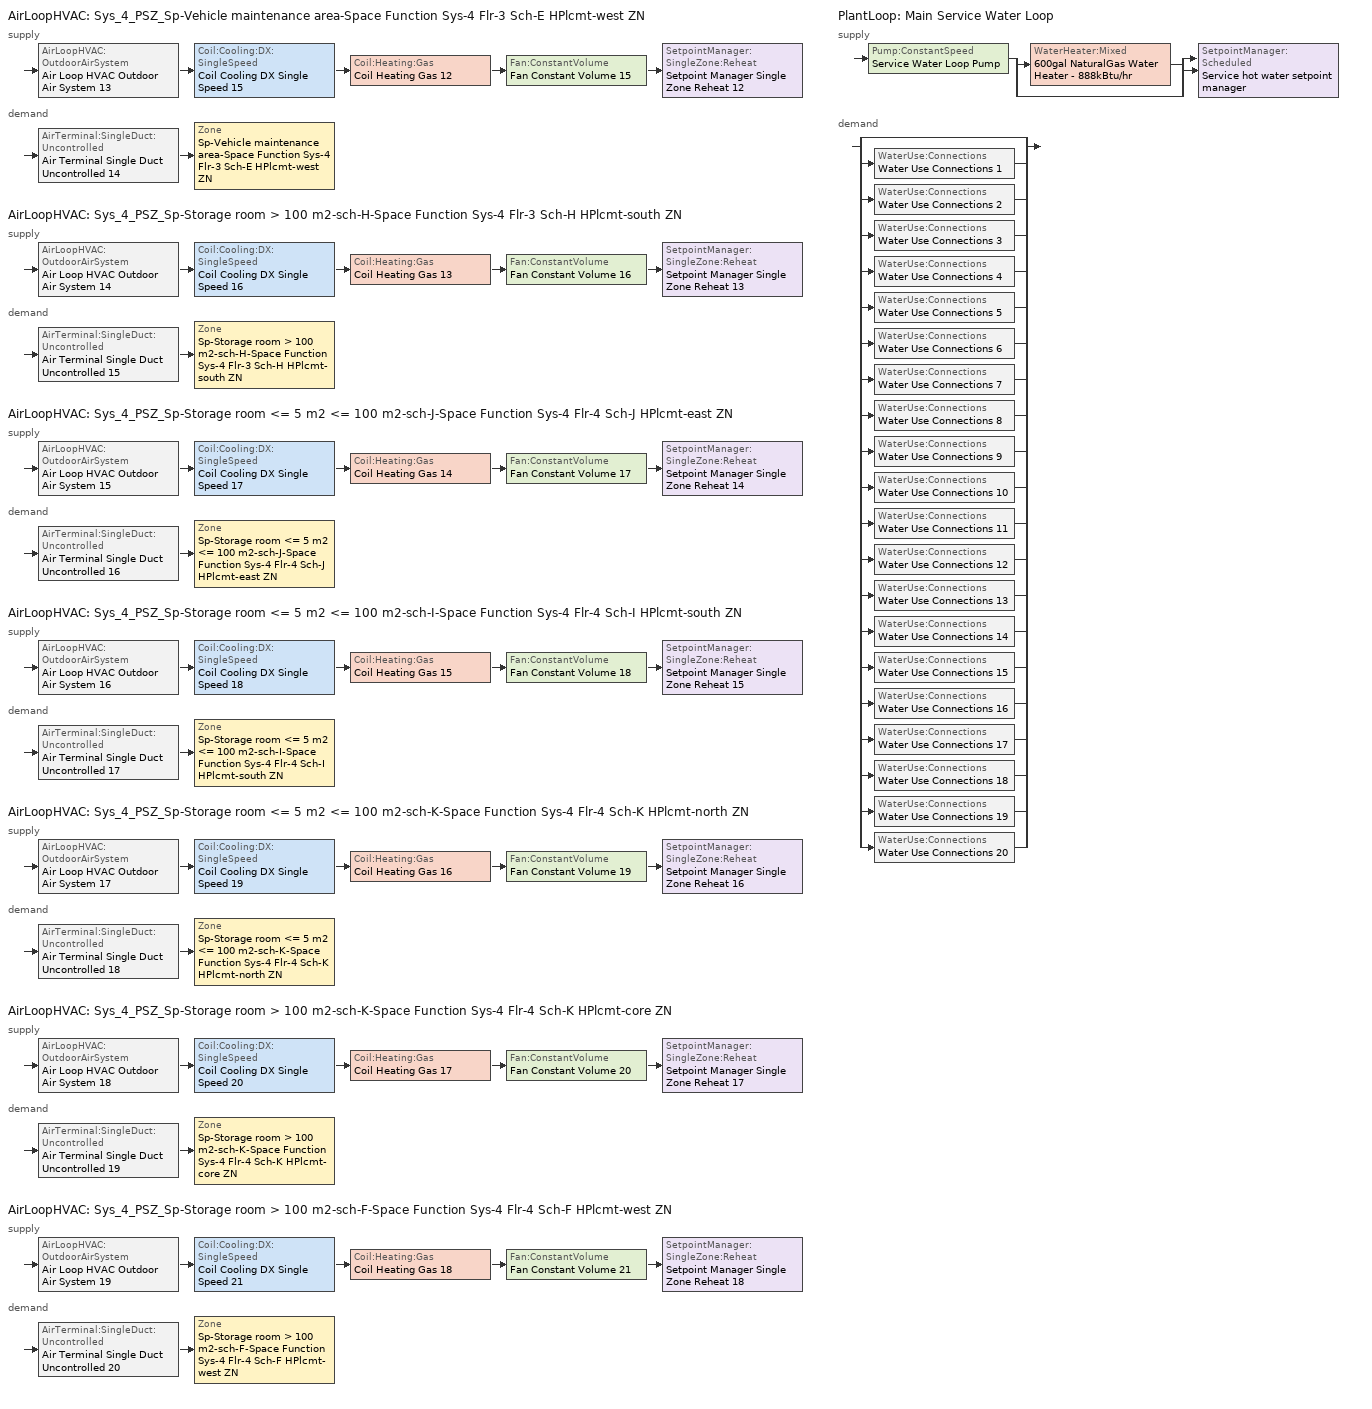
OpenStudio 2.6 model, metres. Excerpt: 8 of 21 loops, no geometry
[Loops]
AirLoopHVAC 'Sys_4_PSZ_Sp-Vehicle maintenance area-Space Function Sys-4 Flr-3 Sch-E HPlcmt-west ZN'
 supply: AirLoopHVAC:OutdoorAirSystem 'Air Loop HVAC Outdoor Air System 13' > Coil:Cooling:DX:SingleSpeed 'Coil Cooling DX Single Speed 15' > Coil:Heating:Gas 'Coil Heating Gas 12' > Fan:ConstantVolume 'Fan Constant Volume 15' > SetpointManager:SingleZone:Reheat 'Setpoint Manager Single Zone Reheat 12'
 demand: AirTerminal:SingleDuct:Uncontrolled 'Air Terminal Single Duct Uncontrolled 14' > Zone 'Sp-Vehicle maintenance area-Space Function Sys-4 Flr-3 Sch-E HPlcmt-west ZN'
AirLoopHVAC 'Sys_4_PSZ_Sp-Storage room > 100 m2-sch-H-Space Function Sys-4 Flr-3 Sch-H HPlcmt-south ZN'
 supply: AirLoopHVAC:OutdoorAirSystem 'Air Loop HVAC Outdoor Air System 14' > Coil:Cooling:DX:SingleSpeed 'Coil Cooling DX Single Speed 16' > Coil:Heating:Gas 'Coil Heating Gas 13' > Fan:ConstantVolume 'Fan Constant Volume 16' > SetpointManager:SingleZone:Reheat 'Setpoint Manager Single Zone Reheat 13'
 demand: AirTerminal:SingleDuct:Uncontrolled 'Air Terminal Single Duct Uncontrolled 15' > Zone 'Sp-Storage room > 100 m2-sch-H-Space Function Sys-4 Flr-3 Sch-H HPlcmt-south ZN'
AirLoopHVAC 'Sys_4_PSZ_Sp-Storage room <= 5 m2 <= 100 m2-sch-J-Space Function Sys-4 Flr-4 Sch-J HPlcmt-east ZN'
 supply: AirLoopHVAC:OutdoorAirSystem 'Air Loop HVAC Outdoor Air System 15' > Coil:Cooling:DX:SingleSpeed 'Coil Cooling DX Single Speed 17' > Coil:Heating:Gas 'Coil Heating Gas 14' > Fan:ConstantVolume 'Fan Constant Volume 17' > SetpointManager:SingleZone:Reheat 'Setpoint Manager Single Zone Reheat 14'
 demand: AirTerminal:SingleDuct:Uncontrolled 'Air Terminal Single Duct Uncontrolled 16' > Zone 'Sp-Storage room <= 5 m2 <= 100 m2-sch-J-Space Function Sys-4 Flr-4 Sch-J HPlcmt-east ZN'
AirLoopHVAC 'Sys_4_PSZ_Sp-Storage room <= 5 m2 <= 100 m2-sch-I-Space Function Sys-4 Flr-4 Sch-I HPlcmt-south ZN'
 supply: AirLoopHVAC:OutdoorAirSystem 'Air Loop HVAC Outdoor Air System 16' > Coil:Cooling:DX:SingleSpeed 'Coil Cooling DX Single Speed 18' > Coil:Heating:Gas 'Coil Heating Gas 15' > Fan:ConstantVolume 'Fan Constant Volume 18' > SetpointManager:SingleZone:Reheat 'Setpoint Manager Single Zone Reheat 15'
 demand: AirTerminal:SingleDuct:Uncontrolled 'Air Terminal Single Duct Uncontrolled 17' > Zone 'Sp-Storage room <= 5 m2 <= 100 m2-sch-I-Space Function Sys-4 Flr-4 Sch-I HPlcmt-south ZN'
AirLoopHVAC 'Sys_4_PSZ_Sp-Storage room <= 5 m2 <= 100 m2-sch-K-Space Function Sys-4 Flr-4 Sch-K HPlcmt-north ZN'
 supply: AirLoopHVAC:OutdoorAirSystem 'Air Loop HVAC Outdoor Air System 17' > Coil:Cooling:DX:SingleSpeed 'Coil Cooling DX Single Speed 19' > Coil:Heating:Gas 'Coil Heating Gas 16' > Fan:ConstantVolume 'Fan Constant Volume 19' > SetpointManager:SingleZone:Reheat 'Setpoint Manager Single Zone Reheat 16'
 demand: AirTerminal:SingleDuct:Uncontrolled 'Air Terminal Single Duct Uncontrolled 18' > Zone 'Sp-Storage room <= 5 m2 <= 100 m2-sch-K-Space Function Sys-4 Flr-4 Sch-K HPlcmt-north ZN'
AirLoopHVAC 'Sys_4_PSZ_Sp-Storage room > 100 m2-sch-K-Space Function Sys-4 Flr-4 Sch-K HPlcmt-core ZN'
 supply: AirLoopHVAC:OutdoorAirSystem 'Air Loop HVAC Outdoor Air System 18' > Coil:Cooling:DX:SingleSpeed 'Coil Cooling DX Single Speed 20' > Coil:Heating:Gas 'Coil Heating Gas 17' > Fan:ConstantVolume 'Fan Constant Volume 20' > SetpointManager:SingleZone:Reheat 'Setpoint Manager Single Zone Reheat 17'
 demand: AirTerminal:SingleDuct:Uncontrolled 'Air Terminal Single Duct Uncontrolled 19' > Zone 'Sp-Storage room > 100 m2-sch-K-Space Function Sys-4 Flr-4 Sch-K HPlcmt-core ZN'
AirLoopHVAC 'Sys_4_PSZ_Sp-Storage room > 100 m2-sch-F-Space Function Sys-4 Flr-4 Sch-F HPlcmt-west ZN'
 supply: AirLoopHVAC:OutdoorAirSystem 'Air Loop HVAC Outdoor Air System 19' > Coil:Cooling:DX:SingleSpeed 'Coil Cooling DX Single Speed 21' > Coil:Heating:Gas 'Coil Heating Gas 18' > Fan:ConstantVolume 'Fan Constant Volume 21' > SetpointManager:SingleZone:Reheat 'Setpoint Manager Single Zone Reheat 18'
 demand: AirTerminal:SingleDuct:Uncontrolled 'Air Terminal Single Duct Uncontrolled 20' > Zone 'Sp-Storage room > 100 m2-sch-F-Space Function Sys-4 Flr-4 Sch-F HPlcmt-west ZN'
PlantLoop 'Main Service Water Loop'
 supply: Pump:ConstantSpeed 'Service Water Loop Pump' > split
  | WaterHeater:Mixed '600gal NaturalGas Water Heater - 888kBtu/hr'
  | bypass
  join > SetpointManager:Scheduled 'Service hot water setpoint manager'
 demand: split
  | bypass
  | WaterUse:Connections 'Water Use Connections 1'
  | WaterUse:Connections 'Water Use Connections 2'
  | WaterUse:Connections 'Water Use Connections 3'
  | WaterUse:Connections 'Water Use Connections 4'
  | WaterUse:Connections 'Water Use Connections 5'
  | WaterUse:Connections 'Water Use Connections 6'
  | WaterUse:Connections 'Water Use Connections 7'
  | WaterUse:Connections 'Water Use Connections 8'
  | WaterUse:Connections 'Water Use Connections 9'
  | WaterUse:Connections 'Water Use Connections 10'
  | WaterUse:Connections 'Water Use Connections 11'
  | WaterUse:Connections 'Water Use Connections 12'
  | WaterUse:Connections 'Water Use Connections 13'
  | WaterUse:Connections 'Water Use Connections 14'
  | WaterUse:Connections 'Water Use Connections 15'
  | WaterUse:Connections 'Water Use Connections 16'
  | WaterUse:Connections 'Water Use Connections 17'
  | WaterUse:Connections 'Water Use Connections 18'
  | WaterUse:Connections 'Water Use Connections 19'
  | WaterUse:Connections 'Water Use Connections 20'
[Sizing:Zone] Zone Cooling Design Supply Air Temperature Input Method=SupplyAirTemperature; Zone Cooling Design Supply Air Temperature {C}=13; Zone Cooling Design Supply Air Temperature Difference {deltaC}=11.11; Zone Heating Design Supply Air Temperature Input Method=SupplyAirTemperature; Zone Heating Design Supply Air Temperature {C}=43; Zone Heating Design Supply Air Temperature Difference {deltaC}=11.11; Zone Cooling Design Supply Air Humidity Ratio {kg-H2O/kg-air}=0.0085; Zone Heating Design Supply Air Humidity Ratio {kg-H2O/kg-air}=0.008; Zone Heating Sizing Factor=1.3; Zone Cooling Sizing Factor=1.1; Cooling Design Air Flow Method=DesignDay; Heating Design Air Flow Method=DesignDay; Account for Dedicated Outdoor Air System=No; Dedicated Outdoor Air System Control Strategy=NeutralSupplyAir; Dedicated Outdoor Air Low Setpoint Temperature for Design {C}=autosize; Dedicated Outdoor Air High Setpoint Temperature for Design {C}=autosize
Sp-Vehicle maintenance area-Space Function Sys-4 Flr-3 Sch-E HPlcmt-west ZN; Sp-Storage room > 100 m2-sch-H-Space Function Sys-4 Flr-3 Sch-H HPlcmt-south ZN; Sp-Storage room <= 5 m2 <= 100 m2-sch-J-Space Function Sys-4 Flr-4 Sch-J HPlcmt-east ZN; Sp-Storage room <= 5 m2 <= 100 m2-sch-I-Space Function Sys-4 Flr-4 Sch-I HPlcmt-south ZN; Sp-Storage room <= 5 m2 <= 100 m2-sch-K-Space Function Sys-4 Flr-4 Sch-K HPlcmt-north ZN; Sp-Storage room > 100 m2-sch-K-Space Function Sys-4 Flr-4 Sch-K HPlcmt-core ZN; Sp-Storage room > 100 m2-sch-F-Space Function Sys-4 Flr-4 Sch-F HPlcmt-west ZN
[Zone equipment]
Sp-Vehicle maintenance area-Space Function Sys-4 Flr-3 Sch-E HPlcmt-west ZN: Air Terminal Single Duct Uncontrolled 14, Zone HVAC Baseboard Convective Water 14
Sp-Storage room > 100 m2-sch-H-Space Function Sys-4 Flr-3 Sch-H HPlcmt-south ZN: Air Terminal Single Duct Uncontrolled 15, Zone HVAC Baseboard Convective Water 15
Sp-Storage room <= 5 m2 <= 100 m2-sch-J-Space Function Sys-4 Flr-4 Sch-J HPlcmt-east ZN: Air Terminal Single Duct Uncontrolled 16, Zone HVAC Baseboard Convective Water 16
Sp-Storage room <= 5 m2 <= 100 m2-sch-I-Space Function Sys-4 Flr-4 Sch-I HPlcmt-south ZN: Air Terminal Single Duct Uncontrolled 17, Zone HVAC Baseboard Convective Water 17
Sp-Storage room <= 5 m2 <= 100 m2-sch-K-Space Function Sys-4 Flr-4 Sch-K HPlcmt-north ZN: Air Terminal Single Duct Uncontrolled 18, Zone HVAC Baseboard Convective Water 18
Sp-Storage room > 100 m2-sch-K-Space Function Sys-4 Flr-4 Sch-K HPlcmt-core ZN: Air Terminal Single Duct Uncontrolled 19, Zone HVAC Baseboard Convective Water 19
Sp-Storage room > 100 m2-sch-F-Space Function Sys-4 Flr-4 Sch-F HPlcmt-west ZN: Air Terminal Single Duct Uncontrolled 20, Zone HVAC Baseboard Convective Water 20
[PlantLoop]
Main Service Water Loop: Glycol Concentration=0; Maximum Loop Temperature {C}=60; Minimum Loop Temperature {C}=10; Plant Loop Volume {m3}=Autocalculate; Load Distribution Scheme=Optimal
[Sizing:Plant]
Main Service Water Loop: Loop Type=Heating; Design Loop Exit Temperature {C}=60; Loop Design Temperature Difference {deltaC}=5; Sizing Option=NonCoincident; Zone Timesteps in Averaging Window=1; Coincident Sizing Factor Mode=None
[AirLoopHVAC] Availability Schedule=Always On Discrete; Design Supply Air Flow Rate {m3/s}=AutoSize
Sys_4_PSZ_Sp-Vehicle maintenance area-Space Function Sys-4 Flr-3 Sch-E HPlcmt-west ZN; Sys_4_PSZ_Sp-Storage room > 100 m2-sch-H-Space Function Sys-4 Flr-3 Sch-H HPlcmt-south ZN; Sys_4_PSZ_Sp-Storage room <= 5 m2 <= 100 m2-sch-J-Space Function Sys-4 Flr-4 Sch-J HPlcmt-east ZN; Sys_4_PSZ_Sp-Storage room <= 5 m2 <= 100 m2-sch-I-Space Function Sys-4 Flr-4 Sch-I HPlcmt-south ZN; Sys_4_PSZ_Sp-Storage room <= 5 m2 <= 100 m2-sch-K-Space Function Sys-4 Flr-4 Sch-K HPlcmt-north ZN; Sys_4_PSZ_Sp-Storage room > 100 m2-sch-K-Space Function Sys-4 Flr-4 Sch-K HPlcmt-core ZN; Sys_4_PSZ_Sp-Storage room > 100 m2-sch-F-Space Function Sys-4 Flr-4 Sch-F HPlcmt-west ZN
[Sizing:System] Type of Load to Size On=Sensible; Design Outdoor Air Flow Rate {m3/s}=Autosize; Minimum System Air Flow Ratio=1; Preheat Design Temperature {C}=7; Preheat Design Humidity Ratio {kg-H2O/kg-Air}=0.008; Precool Design Temperature {C}=13; Precool Design Humidity Ratio {kg-H2O/kg-Air}=0.008; Central Cooling Design Supply Air Temperature {C}=13; Central Heating Design Supply Air Temperature {C}=43; Sizing Option=NonCoincident; 100% Outdoor Air in Cooling=No; 100% Outdoor Air in Heating=No; Central Cooling Design Supply Air Humidity Ratio {kg-H2O/kg-Air}=0.0085; Central Heating Design Supply Air Humidity Ratio {kg-H2O/kg-Air}=0.008; Cooling Design Air Flow Method=DesignDay; Cooling Design Air Flow Rate {m3/s}=0; Heating Design Air Flow Method=DesignDay; Heating Design Air Flow Rate {m3/s}=0; System Outdoor Air Method=ZoneSum; Zone Maximum Outdoor Air Fraction=1; Cooling Supply Air Flow Rate Per Floor Area {m3/s-m2}=0.00996765; Cooling Fraction of Autosized Cooling Supply Air Flow Rate=1; Cooling Supply Air Flow Rate Per Unit Cooling Capacity {m3/s-W}=3.94755e-05; Heating Supply Air Flow Rate Per Floor Area {m3/s-m2}=0.00996765; Heating Fraction of Autosized Heating Supply Air Flow Rate=1; Heating Fraction of Autosized Cooling Supply Air Flow Rate=1; Heating Supply Air Flow Rate Per Unit Heating Capacity {m3/s-W}=3.15882e-05; Cooling Design Capacity Method=CoolingDesignCapacity; Cooling Design Capacity {W}=autosize; Cooling Design Capacity Per Floor Area {W/m2}=234.7; Fraction of Autosized Cooling Design Capacity=1; Heating Design Capacity Method=HeatingDesignCapacity; Heating Design Capacity {W}=autosize; Heating Design Capacity Per Floor Area {W/m2}=157; Fraction of Autosized Heating Design Capacity=1; Central Cooling Capacity Control Method=OnOff
Sys_4_PSZ_Sp-Vehicle maintenance area-Space Function Sys-4 Flr-3 Sch-E HPlcmt-west ZN; Sys_4_PSZ_Sp-Storage room > 100 m2-sch-H-Space Function Sys-4 Flr-3 Sch-H HPlcmt-south ZN; Sys_4_PSZ_Sp-Storage room <= 5 m2 <= 100 m2-sch-J-Space Function Sys-4 Flr-4 Sch-J HPlcmt-east ZN; Sys_4_PSZ_Sp-Storage room <= 5 m2 <= 100 m2-sch-I-Space Function Sys-4 Flr-4 Sch-I HPlcmt-south ZN; Sys_4_PSZ_Sp-Storage room <= 5 m2 <= 100 m2-sch-K-Space Function Sys-4 Flr-4 Sch-K HPlcmt-north ZN; Sys_4_PSZ_Sp-Storage room > 100 m2-sch-K-Space Function Sys-4 Flr-4 Sch-K HPlcmt-core ZN; Sys_4_PSZ_Sp-Storage room > 100 m2-sch-F-Space Function Sys-4 Flr-4 Sch-F HPlcmt-west ZN
[Fan:ConstantVolume] Availability Schedule=Always On Discrete; Maximum Flow Rate {m3/s}=AutoSize
Fan Constant Volume 15; Fan Constant Volume 16; Fan Constant Volume 17; Fan Constant Volume 18; Fan Constant Volume 19; Fan Constant Volume 20; Fan Constant Volume 21
[Coil:Cooling:DX:SingleSpeed] Availability Schedule=Always On Discrete; Rated Total Cooling Capacity {W}=autosize; Rated Sensible Heat Ratio=autosize; Rated COP {W/W}=3; Rated Air Flow Rate {m3/s}=autosize; Rated Evaporator Fan Power Per Volume Flow Rate {W/(m3/s)}=773.3; Condenser Type=AirCooled; Evaporative Condenser Effectiveness=0; Evaporative Condenser Air Flow Rate {m3/s}=Autosize; Evaporative Condenser Pump Rated Power Consumption {W}=Autosize; Crankcase Heater Capacity {W}=0; Maximum Outdoor Dry-Bulb Temperature for Crankcase Heater Operation {C}=0; Basin Heater Capacity {W/K}=0; Basin Heater Setpoint Temperature {C}=10
Name | Total Cooling Capacity Function of Temperature Curve | Total Cooling Capacity Function of Flow Fraction Curve | Energy Input Ratio Function of Temperature Curve | Energy Input Ratio Function of Flow Fraction Curve | Part Load Fraction Correlation Curve
Coil Cooling DX Single Speed 15 | Curve Biquadratic 29 | Curve Quadratic 32 | Curve Biquadratic 30 | Curve Quadratic 33 | Curve Cubic 12
Coil Cooling DX Single Speed 16 | Curve Biquadratic 31 | Curve Quadratic 34 | Curve Biquadratic 32 | Curve Quadratic 35 | Curve Cubic 13
Coil Cooling DX Single Speed 17 | Curve Biquadratic 33 | Curve Quadratic 36 | Curve Biquadratic 34 | Curve Quadratic 37 | Curve Cubic 14
Coil Cooling DX Single Speed 18 | Curve Biquadratic 35 | Curve Quadratic 38 | Curve Biquadratic 36 | Curve Quadratic 39 | Curve Cubic 15
Coil Cooling DX Single Speed 19 | Curve Biquadratic 37 | Curve Quadratic 40 | Curve Biquadratic 38 | Curve Quadratic 41 | Curve Cubic 16
Coil Cooling DX Single Speed 20 | Curve Biquadratic 39 | Curve Quadratic 42 | Curve Biquadratic 40 | Curve Quadratic 43 | Curve Cubic 17
Coil Cooling DX Single Speed 21 | Curve Biquadratic 41 | Curve Quadratic 44 | Curve Biquadratic 42 | Curve Quadratic 45 | Curve Cubic 18
[Controller:OutdoorAir] Minimum Outdoor Air Flow Rate {m3/s}=autosize; Maximum Outdoor Air Flow Rate {m3/s}=Autosize; Economizer Control Type=NoEconomizer; Economizer Control Action Type=ModulateFlow; Economizer Maximum Limit Dry-Bulb Temperature {C}=28; Economizer Maximum Limit Enthalpy {J/kg}=64000; Economizer Minimum Limit Dry-Bulb Temperature {C}=-100; Lockout Type=NoLockout; Minimum Limit Type=FixedMinimum; High Humidity Control=No; Heat Recovery Bypass Control Type=BypassWhenWithinEconomizerLimits
Name | Controller Mechanical Ventilation
Controller Outdoor Air 13 | Controller Mechanical Ventilation 13
Controller Outdoor Air 14 | Controller Mechanical Ventilation 14
Controller Outdoor Air 15 | Controller Mechanical Ventilation 15
Controller Outdoor Air 16 | Controller Mechanical Ventilation 16
Controller Outdoor Air 17 | Controller Mechanical Ventilation 17
Controller Outdoor Air 18 | Controller Mechanical Ventilation 18
Controller Outdoor Air 19 | Controller Mechanical Ventilation 19
[Controller:MechanicalVentilation] Availability Schedule=Always On Discrete; System Outdoor Air Method=ZoneSum
Controller Mechanical Ventilation 13; Controller Mechanical Ventilation 14; Controller Mechanical Ventilation 15; Controller Mechanical Ventilation 16; Controller Mechanical Ventilation 17; Controller Mechanical Ventilation 18; Controller Mechanical Ventilation 19
[AirLoopHVAC:OutdoorAirSystem]
Name | Controller
Air Loop HVAC Outdoor Air System 13 | Controller Outdoor Air 13
Air Loop HVAC Outdoor Air System 14 | Controller Outdoor Air 14
Air Loop HVAC Outdoor Air System 15 | Controller Outdoor Air 15
Air Loop HVAC Outdoor Air System 16 | Controller Outdoor Air 16
Air Loop HVAC Outdoor Air System 17 | Controller Outdoor Air 17
Air Loop HVAC Outdoor Air System 18 | Controller Outdoor Air 18
Air Loop HVAC Outdoor Air System 19 | Controller Outdoor Air 19
[SetpointManager:Scheduled]
Service hot water setpoint manager: Control Variable=Temperature; Schedule=Service Water Loop Temp - 140F
[AirTerminal:SingleDuct:Uncontrolled] Availability Schedule=Always On Discrete; Maximum Air Flow Rate {m3/s}=AutoSize
Air Terminal Single Duct Uncontrolled 14; Air Terminal Single Duct Uncontrolled 15; Air Terminal Single Duct Uncontrolled 16; Air Terminal Single Duct Uncontrolled 17; Air Terminal Single Duct Uncontrolled 18; Air Terminal Single Duct Uncontrolled 19; Air Terminal Single Duct Uncontrolled 20
[Coil:Heating:Gas] Availability Schedule=Always On Discrete; Gas Burner Efficiency=0.8; Nominal Capacity {W}=AutoSize; Parasitic Electric Load {W}=0; Parasitic Gas Load {W}=0
Coil Heating Gas 12; Coil Heating Gas 13; Coil Heating Gas 14; Coil Heating Gas 15; Coil Heating Gas 16; Coil Heating Gas 17; Coil Heating Gas 18
[SetpointManager:SingleZone:Reheat] Minimum Supply Air Temperature {C}=13; Maximum Supply Air Temperature {C}=43
Name | Control Zone
Setpoint Manager Single Zone Reheat 12 | Sp-Vehicle maintenance area-Space Function Sys-4 Flr-3 Sch-E HPlcmt-west ZN
Setpoint Manager Single Zone Reheat 13 | Sp-Storage room > 100 m2-sch-H-Space Function Sys-4 Flr-3 Sch-H HPlcmt-south ZN
Setpoint Manager Single Zone Reheat 14 | Sp-Storage room <= 5 m2 <= 100 m2-sch-J-Space Function Sys-4 Flr-4 Sch-J HPlcmt-east ZN
Setpoint Manager Single Zone Reheat 15 | Sp-Storage room <= 5 m2 <= 100 m2-sch-I-Space Function Sys-4 Flr-4 Sch-I HPlcmt-south ZN
Setpoint Manager Single Zone Reheat 16 | Sp-Storage room <= 5 m2 <= 100 m2-sch-K-Space Function Sys-4 Flr-4 Sch-K HPlcmt-north ZN
Setpoint Manager Single Zone Reheat 17 | Sp-Storage room > 100 m2-sch-K-Space Function Sys-4 Flr-4 Sch-K HPlcmt-core ZN
Setpoint Manager Single Zone Reheat 18 | Sp-Storage room > 100 m2-sch-F-Space Function Sys-4 Flr-4 Sch-F HPlcmt-west ZN
[Pump:ConstantSpeed]
Service Water Loop Pump: Rated Flow Rate {m3/s}=autosize; Rated Pump Head {Pa}=833035; Rated Power Consumption {W}=autosize; Motor Efficiency=0.9; Fraction of Motor Inefficiencies to Fluid Stream=0; Pump Control Type=Intermittent; Design Power Sizing Method=PowerPerFlowPerPressure; Design Electric Power per Unit Flow Rate {W/(m3/s)}=348701.1; Design Shaft Power per Unit Flow Rate per Unit Head {W-s/m3-Pa}=1.28205
[WaterHeater:Mixed]
600gal NaturalGas Water Heater - 888kBtu/hr: Tank Volume {m3}=2.27223; Setpoint Temperature Schedule=Service Water Loop Temp - 140F; Deadband Temperature Difference {deltaC}=2; Maximum Temperature Limit {C}=82.2222; Heater Control Type=Cycle; Heater Maximum Capacity {W}=260379; Heater Fuel Type=NaturalGas; Heater Thermal Efficiency=0.8; Off Cycle Parasitic Fuel Consumption Rate {W}=20; Off Cycle Parasitic Fuel Type=NaturalGas; Off Cycle Parasitic Heat Fraction to Tank=0.8; On Cycle Parasitic Fuel Type=NaturalGas; Ambient Temperature Indicator=Schedule; Ambient Temperature Schedule=Water Heater Ambient Temp Schedule - 70F; Off Cycle Loss Coefficient to Ambient Temperature {W/K}=6; On Cycle Loss Coefficient to Ambient Temperature {W/K}=6; Use Side Effectiveness=1; Source Side Effectiveness=1; Use Side Design Flow Rate {m3/s}=autosize; Source Side Design Flow Rate {m3/s}=autosize; Indirect Water Heating Recovery Time {hr}=1.5; Source Side Flow Control Mode=IndirectHeatPrimarySetpoint
[WaterUse:Connections]
Name | Water Use Equipment Name 1
Water Use Connections 1 | Convention centre exhibit space-space function Service Water Use 0.47gal/min
Water Use Connections 2 | Dormitory living quarters-space function Service Water Use 3.16gal/min
Water Use Connections 3 | Dwelling units general-space function Service Water Use 3.16gal/min
Water Use Connections 4 | Dwelling units long-term-space function Service Water Use 3.16gal/min
Water Use Connections 5 | Storage room <= 5 m2 <= 100 m2-sch-i-space function Service Water Use 0.47gal/min
Water Use Connections 6 | Storage room <= 5 m2 <= 100 m2-sch-j-space function Service Water Use 0.47gal/min
Water Use Connections 7 | Storage room <= 5 m2 <= 100 m2-sch-k-space function Service Water Use 0.47gal/min
Water Use Connections 8 | Storage room > 100 m2-sch-a-space function Service Water Use 0.63gal/min
Water Use Connections 9 | Storage room > 100 m2-sch-b-space function Service Water Use 0.47gal/min
Water Use Connections 10 | Storage room > 100 m2-sch-c-space function Service Water Use 0.47gal/min
Water Use Connections 11 | Storage room > 100 m2-sch-d-space function Service Water Use 0.47gal/min
Water Use Connections 12 | Storage room > 100 m2-sch-e-space function Service Water Use 0.47gal/min
Water Use Connections 13 | Storage room > 100 m2-sch-f-space function Service Water Use 0.47gal/min
Water Use Connections 14 | Storage room > 100 m2-sch-g-space function Service Water Use 0.47gal/min
Water Use Connections 15 | Storage room > 100 m2-sch-h-space function Service Water Use 0.47gal/min
Water Use Connections 16 | Storage room > 100 m2-sch-i-space function Service Water Use 0.47gal/min
Water Use Connections 17 | Storage room > 100 m2-sch-j-space function Service Water Use 0.63gal/min
Water Use Connections 18 | Storage room > 100 m2-sch-k-space function Service Water Use 0.63gal/min
Water Use Connections 19 | Vehicle maintenance area-space function Service Water Use 0.71gal/min
Water Use Connections 20 | Workshop-space function Service Water Use 0.63gal/min
[WaterUse:Equipment:Definition]
Name | Peak Flow Rate {m3/s} | Target Temperature Schedule | Sensible Fraction Schedule | Latent Fraction Schedule
Convention centre exhibit space-space function Service Water Use Def 0.47gal/min | 2.98757e-05 | Schedule Ruleset 5 | Schedule Ruleset 3 | Schedule Ruleset 4
Dormitory living quarters-space function Service Water Use Def 3.16gal/min | 0.000199171 | Schedule Ruleset 8 | Schedule Ruleset 6 | Schedule Ruleset 7
Dwelling units general-space function Service Water Use Def 3.16gal/min | 0.000199171 | Schedule Ruleset 11 | Schedule Ruleset 9 | Schedule Ruleset 10
Dwelling units long-term-space function Service Water Use Def 3.16gal/min | 0.000199171 | Schedule Ruleset 14 | Schedule Ruleset 12 | Schedule Ruleset 13
Storage room <= 5 m2 <= 100 m2-sch-i-space function Service Water Use Def 0.47gal/min | 2.98757e-05 | Schedule Ruleset 17 | Schedule Ruleset 15 | Schedule Ruleset 16
Storage room <= 5 m2 <= 100 m2-sch-j-space function Service Water Use Def 0.47gal/min | 2.98757e-05 | Schedule Ruleset 20 | Schedule Ruleset 18 | Schedule Ruleset 19
Storage room <= 5 m2 <= 100 m2-sch-k-space function Service Water Use Def 0.47gal/min | 2.98757e-05 | Schedule Ruleset 23 | Schedule Ruleset 21 | Schedule Ruleset 22
Storage room > 100 m2-sch-a-space function Service Water Use Def 0.63gal/min | 3.98343e-05 | Schedule Ruleset 26 | Schedule Ruleset 24 | Schedule Ruleset 25
Storage room > 100 m2-sch-b-space function Service Water Use Def 0.47gal/min | 2.98757e-05 | Schedule Ruleset 29 | Schedule Ruleset 27 | Schedule Ruleset 28
Storage room > 100 m2-sch-c-space function Service Water Use Def 0.47gal/min | 2.98757e-05 | Schedule Ruleset 32 | Schedule Ruleset 30 | Schedule Ruleset 31
Storage room > 100 m2-sch-d-space function Service Water Use Def 0.47gal/min | 2.98757e-05 | Schedule Ruleset 35 | Schedule Ruleset 33 | Schedule Ruleset 34
Storage room > 100 m2-sch-e-space function Service Water Use Def 0.47gal/min | 2.98757e-05 | Schedule Ruleset 38 | Schedule Ruleset 36 | Schedule Ruleset 37
Storage room > 100 m2-sch-f-space function Service Water Use Def 0.47gal/min | 2.98757e-05 | Schedule Ruleset 41 | Schedule Ruleset 39 | Schedule Ruleset 40
Storage room > 100 m2-sch-g-space function Service Water Use Def 0.47gal/min | 2.98757e-05 | Schedule Ruleset 44 | Schedule Ruleset 42 | Schedule Ruleset 43
Storage room > 100 m2-sch-h-space function Service Water Use Def 0.47gal/min | 2.98757e-05 | Schedule Ruleset 47 | Schedule Ruleset 45 | Schedule Ruleset 46
Storage room > 100 m2-sch-i-space function Service Water Use Def 0.47gal/min | 2.98757e-05 | Schedule Ruleset 50 | Schedule Ruleset 48 | Schedule Ruleset 49
Storage room > 100 m2-sch-j-space function Service Water Use Def 0.63gal/min | 3.98343e-05 | Schedule Ruleset 53 | Schedule Ruleset 51 | Schedule Ruleset 52
Storage room > 100 m2-sch-k-space function Service Water Use Def 0.63gal/min | 3.98343e-05 | Schedule Ruleset 56 | Schedule Ruleset 54 | Schedule Ruleset 55
Vehicle maintenance area-space function Service Water Use Def 0.71gal/min | 4.48135e-05 | Schedule Ruleset 59 | Schedule Ruleset 57 | Schedule Ruleset 58
Workshop-space function Service Water Use Def 0.63gal/min | 3.98343e-05 | Schedule Ruleset 62 | Schedule Ruleset 60 | Schedule Ruleset 61
[WaterUse:Equipment]
Name | Water Use Equipment Definition | Space | Flow Rate Fraction Schedule
Convention centre exhibit space-space function Service Water Use 0.47gal/min | Convention centre exhibit space-space function Service Water Use Def 0.47gal/min | Convention centre exhibit space-Space Function | NECB-C-Service Water Heating
Dormitory living quarters-space function Service Water Use 3.16gal/min | Dormitory living quarters-space function Service Water Use Def 3.16gal/min | Dormitory living quarters-Space Function | NECB-G-Service Water Heating
Dwelling units general-space function Service Water Use 3.16gal/min | Dwelling units general-space function Service Water Use Def 3.16gal/min | Dwelling units general-Space Function | NECB-G-Service Water Heating
Dwelling units long-term-space function Service Water Use 3.16gal/min | Dwelling units long-term-space function Service Water Use Def 3.16gal/min | Dwelling units long-term-Space Function | NECB-J-Service Water Heating
Storage room <= 5 m2 <= 100 m2-sch-i-space function Service Water Use 0.47gal/min | Storage room <= 5 m2 <= 100 m2-sch-i-space function Service Water Use Def 0.47gal/min | Storage room <= 5 m2 <= 100 m2-sch-I-Space Function | NECB-I-Service Water Heating
Storage room <= 5 m2 <= 100 m2-sch-j-space function Service Water Use 0.47gal/min | Storage room <= 5 m2 <= 100 m2-sch-j-space function Service Water Use Def 0.47gal/min | Storage room <= 5 m2 <= 100 m2-sch-J-Space Function | NECB-J-Service Water Heating
Storage room <= 5 m2 <= 100 m2-sch-k-space function Service Water Use 0.47gal/min | Storage room <= 5 m2 <= 100 m2-sch-k-space function Service Water Use Def 0.47gal/min | Storage room <= 5 m2 <= 100 m2-sch-K-Space Function | NECB-K-Service Water Heating
Storage room > 100 m2-sch-a-space function Service Water Use 0.63gal/min | Storage room > 100 m2-sch-a-space function Service Water Use Def 0.63gal/min | Storage room > 100 m2-sch-A-Space Function | NECB-A-Service Water Heating
Storage room > 100 m2-sch-b-space function Service Water Use 0.47gal/min | Storage room > 100 m2-sch-b-space function Service Water Use Def 0.47gal/min | Storage room > 100 m2-sch-B-Space Function | NECB-B-Service Water Heating
Storage room > 100 m2-sch-c-space function Service Water Use 0.47gal/min | Storage room > 100 m2-sch-c-space function Service Water Use Def 0.47gal/min | Storage room > 100 m2-sch-C-Space Function | NECB-C-Service Water Heating
Storage room > 100 m2-sch-d-space function Service Water Use 0.47gal/min | Storage room > 100 m2-sch-d-space function Service Water Use Def 0.47gal/min | Storage room > 100 m2-sch-D-Space Function | NECB-D-Service Water Heating
Storage room > 100 m2-sch-e-space function Service Water Use 0.47gal/min | Storage room > 100 m2-sch-e-space function Service Water Use Def 0.47gal/min | Storage room > 100 m2-sch-E-Space Function | NECB-E-Service Water Heating
Storage room > 100 m2-sch-f-space function Service Water Use 0.47gal/min | Storage room > 100 m2-sch-f-space function Service Water Use Def 0.47gal/min | Storage room > 100 m2-sch-F-Space Function | NECB-F-Service Water Heating
Storage room > 100 m2-sch-g-space function Service Water Use 0.47gal/min | Storage room > 100 m2-sch-g-space function Service Water Use Def 0.47gal/min | Storage room > 100 m2-sch-G-Space Function | NECB-G-Service Water Heating
Storage room > 100 m2-sch-h-space function Service Water Use 0.47gal/min | Storage room > 100 m2-sch-h-space function Service Water Use Def 0.47gal/min | Storage room > 100 m2-sch-H-Space Function | NECB-H-Service Water Heating
Storage room > 100 m2-sch-i-space function Service Water Use 0.47gal/min | Storage room > 100 m2-sch-i-space function Service Water Use Def 0.47gal/min | Storage room > 100 m2-sch-I-Space Function | NECB-I-Service Water Heating
Storage room > 100 m2-sch-j-space function Service Water Use 0.63gal/min | Storage room > 100 m2-sch-j-space function Service Water Use Def 0.63gal/min | Storage room > 100 m2-sch-J-Space Function | NECB-J-Service Water Heating
Storage room > 100 m2-sch-k-space function Service Water Use 0.63gal/min | Storage room > 100 m2-sch-k-space function Service Water Use Def 0.63gal/min | Storage room > 100 m2-sch-K-Space Function | NECB-K-Service Water Heating
Vehicle maintenance area-space function Service Water Use 0.71gal/min | Vehicle maintenance area-space function Service Water Use Def 0.71gal/min | Vehicle maintenance area-Space Function | NECB-E-Service Water Heating
Workshop-space function Service Water Use 0.63gal/min | Workshop-space function Service Water Use Def 0.63gal/min | Workshop-Space Function | NECB-A-Service Water Heating
[Schedule:Ruleset]
Name | Default Day Schedule
Service Water Loop Temp - 140F | Service Water Loop Temp - 140F Default
Water Heater Ambient Temp Schedule - 70F | Water Heater Ambient Temp Schedule - 70F Default
Schedule Ruleset 3 | Schedule Day 6
Schedule Ruleset 4 | Schedule Day 7
Schedule Ruleset 5 | Schedule Day 8
NECB-C-Service Water Heating | NECB-C-Service Water Heating Default
Schedule Ruleset 6 | Schedule Day 9
Schedule Ruleset 7 | Schedule Day 10
Schedule Ruleset 8 | Schedule Day 11
NECB-G-Service Water Heating | NECB-G-Service Water Heating Default
Schedule Ruleset 9 | Schedule Day 12
Schedule Ruleset 10 | Schedule Day 13
Schedule Ruleset 11 | Schedule Day 14
Schedule Ruleset 12 | Schedule Day 15
Schedule Ruleset 13 | Schedule Day 16
Schedule Ruleset 14 | Schedule Day 17
NECB-J-Service Water Heating | NECB-J-Service Water Heating Default
Schedule Ruleset 15 | Schedule Day 18
Schedule Ruleset 16 | Schedule Day 19
Schedule Ruleset 17 | Schedule Day 20
NECB-I-Service Water Heating | NECB-I-Service Water Heating Default
Schedule Ruleset 18 | Schedule Day 21
Schedule Ruleset 19 | Schedule Day 22
Schedule Ruleset 20 | Schedule Day 23
Schedule Ruleset 21 | Schedule Day 24
Schedule Ruleset 22 | Schedule Day 25
Schedule Ruleset 23 | Schedule Day 26
NECB-K-Service Water Heating | NECB-K-Service Water Heating Default
Schedule Ruleset 24 | Schedule Day 27
Schedule Ruleset 25 | Schedule Day 28
Schedule Ruleset 26 | Schedule Day 29
NECB-A-Service Water Heating | NECB-A-Service Water Heating Default
Schedule Ruleset 27 | Schedule Day 30
Schedule Ruleset 28 | Schedule Day 31
Schedule Ruleset 29 | Schedule Day 32
NECB-B-Service Water Heating | NECB-B-Service Water Heating Default
Schedule Ruleset 30 | Schedule Day 33
Schedule Ruleset 31 | Schedule Day 34
Schedule Ruleset 32 | Schedule Day 35
Schedule Ruleset 33 | Schedule Day 36
Schedule Ruleset 34 | Schedule Day 37
Schedule Ruleset 35 | Schedule Day 38
NECB-D-Service Water Heating | NECB-D-Service Water Heating Default
Schedule Ruleset 36 | Schedule Day 39
Schedule Ruleset 37 | Schedule Day 40
Schedule Ruleset 38 | Schedule Day 41
NECB-E-Service Water Heating | NECB-E-Service Water Heating Default
Schedule Ruleset 39 | Schedule Day 42
Schedule Ruleset 40 | Schedule Day 43
Schedule Ruleset 41 | Schedule Day 44
NECB-F-Service Water Heating | NECB-F-Service Water Heating Default
Schedule Ruleset 42 | Schedule Day 45
Schedule Ruleset 43 | Schedule Day 46
Schedule Ruleset 44 | Schedule Day 47
Schedule Ruleset 45 | Schedule Day 48
Schedule Ruleset 46 | Schedule Day 49
Schedule Ruleset 47 | Schedule Day 50
NECB-H-Service Water Heating | NECB-H-Service Water Heating Default
Schedule Ruleset 48 | Schedule Day 51
Schedule Ruleset 49 | Schedule Day 52
Schedule Ruleset 50 | Schedule Day 53
Schedule Ruleset 51 | Schedule Day 54
Schedule Ruleset 52 | Schedule Day 55
Schedule Ruleset 53 | Schedule Day 56
Schedule Ruleset 54 | Schedule Day 57
Schedule Ruleset 55 | Schedule Day 58
Schedule Ruleset 56 | Schedule Day 59
Schedule Ruleset 57 | Schedule Day 60
Schedule Ruleset 58 | Schedule Day 61
Schedule Ruleset 59 | Schedule Day 62
Schedule Ruleset 60 | Schedule Day 63
Schedule Ruleset 61 | Schedule Day 64
Schedule Ruleset 62 | Schedule Day 65
[Schedule:Day]
Service Water Loop Temp - 140F Default; Schedule Day 8; Schedule Day 11; Schedule Day 14; Schedule Day 17; Schedule Day 20; Schedule Day 23; Schedule Day 26; Schedule Day 29; Schedule Day 32; Schedule Day 35; Schedule Day 38; Schedule Day 41; Schedule Day 44; Schedule Day 47; Schedule Day 50; Schedule Day 53; Schedule Day 56; Schedule Day 59; Schedule Day 62; Schedule Day 65: 24, 0, 60
Water Heater Ambient Temp Schedule - 70F Default: 24, 0, 21.1111
Schedule Day 6; Schedule Day 9; Schedule Day 12; Schedule Day 15; Schedule Day 18; Schedule Day 21; Schedule Day 24; Schedule Day 27; Schedule Day 30; Schedule Day 33; Schedule Day 36; Schedule Day 39; Schedule Day 42; Schedule Day 45; Schedule Day 48; Schedule Day 51; Schedule Day 54; Schedule Day 57; Schedule Day 60; Schedule Day 63: 24, 0, 0.2
Schedule Day 7; Schedule Day 10; Schedule Day 13; Schedule Day 16; Schedule Day 19; Schedule Day 22; Schedule Day 25; Schedule Day 28; NECB-A-Service Water Heating Sat Day; NECB-A-Service Water Heating Sun|Hol Day; Schedule Day 31; Schedule Day 34; Schedule Day 37; NECB-D-Service Water Heating Sat Day; NECB-D-Service Water Heating Sun|Hol Day; Schedule Day 40; NECB-E-Service Water Heating Sun|Hol Day; Schedule Day 43; Schedule Day 46; Schedule Day 49; Schedule Day 52; Schedule Day 55; Schedule Day 58; Schedule Day 61; Schedule Day 64: 24, 0, 0.05
NECB-C-Service Water Heating Default; NECB-C-Service Water Heating Default|Wkdy Day: 8, 0, 0.05, 9, 0, 0.1, 10, 0, 0.2, 11, 0, 0.3, 12, 0, 0.4, 16, 0, 0.8, 17, 0, 0.6, 18, 0, 0.4, 19, 0, 0.3, 21, 0, 0.2, 24, 0, 0.05
NECB-C-Service Water Heating Sat Day: 8, 0, 0.05, 9, 0, 0.1, 10, 0, 0.2, 11, 0, 0.3, 12, 0, 0.5, 16, 0, 0.9, 17, 0, 0.7, 18, 0, 0.5, 19, 0, 0.3, 21, 0, 0.2, 24, 0, 0.05
NECB-C-Service Water Heating Sun|Hol Day: 8, 0, 0.05, 9, 0, 0.1, 10, 0, 0.2, 11, 0, 0.3, 12, 0, 0.5, 17, 0, 0.9, 18, 0, 0.5, 19, 0, 0.3, 24, 0, 0.05
NECB-G-Service Water Heating Default; NECB-G-Service Water Heating Default|Wkdy Day: 1, 0, 0.1, 6, 0, 0.05, 7, 0, 0.2, 8, 0, 0.8, 9, 0, 0.7, 10, 0, 0.5, 11, 0, 0.4, 14, 0, 0.2, 15, 0, 0.3, 17, 0, 0.5, 19, 0, 0.7, 21, 0, 0.4, 23, 0, 0.2, 24, 0, 0.1
NECB-G-Service Water Heating Sat Day: 1, 0, 0.1, 7, 0, 0.05, 8, 0, 0.2, 11, 0, 0.5, 15, 0, 0.3, 16, 0, 0.7, 17, 0, 0.9, 19, 0, 0.7, 20, 0, 0.6, 21, 0, 0.5, 22, 0, 0.4, 23, 0, 0.3, 24, 0, 0.2
NECB-G-Service Water Heating Sun|Hol Day: 1, 0, 0.1, 8, 0, 0.05, 9, 0, 0.2, 11, 0, 0.3, 13, 0, 0.2, 14, 0, 0.3, 15, 0, 0.4, 16, 0, 0.5, 17, 0, 0.6, 18, 0, 0.7, 19, 0, 0.4, 20, 0, 0.3, 24, 0, 0.2
NECB-J-Service Water Heating Default; NECB-J-Service Water Heating Default|Wkdy Day: 5, 0, 0.1, 6, 0, 0.2, 7, 0, 0.4, 21, 0, 0.6, 22, 0, 0.3, 24, 0, 0.1
NECB-J-Service Water Heating Sat Day: 1, 0, 0.5, 2, 0, 0.3, 3, 0, 0.2, 5, 0, 0.1, 6, 0, 0.2, 7, 0, 0.4, 8, 0, 0.5, 9, 0, 0.8, 10, 0, 0.6, 15, 0, 0.5, 16, 0, 0.4, 19, 0, 0.3, 20, 0, 0.5, 24, 0, 0.7
NECB-J-Service Water Heating Sun|Hol Day: 1, 0, 0.5, 2, 0, 0.3, 3, 0, 0.2, 5, 0, 0.1, 6, 0, 0.2, 8, 0, 0.4, 9, 0, 0.6, 10, 0, 0.9, 11, 0, 0.7, 14, 0, 0.5, 15, 0, 0.4, 19, 0, 0.3, 20, 0, 0.4, 24, 0, 0.6
NECB-I-Service Water Heating Default; NECB-I-Service Water Heating Default|Wkdy Day: 1, 0, 0.2, 15, 0, 0.05, 18, 0, 0.2, 19, 0, 0.4, 22, 0, 0.9, 23, 0, 0.8, 24, 0, 0.6
NECB-I-Service Water Heating Sat Day: 1, 0, 0.2, 10, 0, 0.05, 13, 0, 0.2, 14, 0, 0.4, 15, 0, 0.8, 16, 0, 0.9, 17, 0, 0.8, 18, 0, 0.6, 20, 0, 0.4, 22, 0, 0.9, 23, 0, 0.8, 24, 0, 0.6
NECB-I-Service Water Heating Sun|Hol Day: 8, 0, 0.05, 9, 0, 0.1, 10, 0, 0.2, 12, 0, 0.4, 13, 0, 0.2, 14, 0, 0.1, 24, 0, 0.05
NECB-K-Service Water Heating Default; NECB-K-Service Water Heating Default|Wkdy Day; NECB-K-Service Water Heating Sat Day; NECB-K-Service Water Heating Sun|Hol Day: 24, 0, 0
NECB-A-Service Water Heating Default; NECB-A-Service Water Heating Default|Wkdy Day: 7, 0, 0.05, 8, 0, 0.1, 10, 0, 0.5, 16, 0, 0.9, 17, 0, 0.7, 18, 0, 0.5, 19, 0, 0.3, 22, 0, 0.2, 24, 0, 0.05
NECB-B-Service Water Heating Default; NECB-B-Service Water Heating Default|Wkdy Day: 1, 0, 0.6, 2, 0, 0.5, 9, 0, 0.05, 11, 0, 0.7, 12, 0, 0.4, 13, 0, 0.5, 15, 0, 0.6, 16, 0, 0.4, 18, 0, 0.3, 19, 0, 0.4, 20, 0, 0.5, 22, 0, 0.8, 24, 0, 0.9
NECB-B-Service Water Heating Sat Day: 1, 0, 0.7, 2, 0, 0.6, 9, 0, 0.05, 11, 0, 0.7, 12, 0, 0.4, 13, 0, 0.5, 15, 0, 0.6, 16, 0, 0.4, 18, 0, 0.3, 19, 0, 0.4, 20, 0, 0.5, 22, 0, 0.8, 24, 0, 0.9
NECB-B-Service Water Heating Sun|Hol Day: 1, 0, 0.5, 2, 0, 0.6, 9, 0, 0.05, 11, 0, 0.7, 12, 0, 0.4, 13, 0, 0.5, 15, 0, 0.6, 16, 0, 0.4, 18, 0, 0.3, 19, 0, 0.4, 20, 0, 0.5, 22, 0, 0.8, 24, 0, 0.5
NECB-D-Service Water Heating Default; NECB-D-Service Water Heating Default|Wkdy Day: 8, 0, 0.05, 10, 0, 0.5, 16, 0, 0.9, 17, 0, 0.7, 18, 0, 0.3, 21, 0, 0.5, 22, 0, 0.3, 24, 0, 0.05
NECB-E-Service Water Heating Default; NECB-E-Service Water Heating Default|Wkdy Day: 8, 0, 0.05, 9, 0, 0.1, 10, 0, 0.4, 12, 0, 0.5, 13, 0, 0.7, 14, 0, 0.9, 15, 0, 0.8, 16, 0, 0.7, 17, 0, 0.8, 18, 0, 0.3, 24, 0, 0.05
NECB-E-Service Water Heating Sat Day: 10, 0, 0.05, 12, 0, 0.2, 13, 0, 0.4, 16, 0, 0.2, 24, 0, 0.05
NECB-F-Service Water Heating Default; NECB-F-Service Water Heating Default|Wkdy Day; NECB-F-Service Water Heating Sat Day; NECB-F-Service Water Heating Sun|Hol Day: 1, 0, 0.35, 2, 0, 0.21, 3, 0, 0.14, 5, 0, 0.07, 6, 0, 0.14, 7, 0, 0.28, 8, 0, 0.42, 9, 0, 0.63, 10, 0, 0.49, 12, 0, 0.35, 13, 0, 0.28, 14, 0, 0.35, 15, 0, 0.28, 19, 0, 0.21, 20, 0, 0.35, 24, 0, 0.49
NECB-H-Service Water Heating Default; NECB-H-Service Water Heating Default|Wkdy Day; NECB-H-Service Water Heating Sat Day; NECB-H-Service Water Heating Sun|Hol Day: 24, 0, 0.9
[Schedule:Rule] Date Specification Type=DateRange; Start Month=1; Start Day=1; End Month=12; End Day=31
Name | Schedule Ruleset | Rule Order | Day Schedule | Apply Monday | Apply Tuesday | Apply Wednesday | Apply Thursday | Apply Friday | Apply Saturday | Apply Sunday
Schedule Rule 173 | NECB-C-Service Water Heating | 2 | NECB-C-Service Water Heating Default|Wkdy Day | Yes | Yes | Yes | Yes | Yes
Schedule Rule 174 | NECB-C-Service Water Heating | 1 | NECB-C-Service Water Heating Sat Day |  |  |  |  |  | Yes
Schedule Rule 175 | NECB-C-Service Water Heating | 0 | NECB-C-Service Water Heating Sun|Hol Day |  |  |  |  |  |  | Yes
Schedule Rule 176 | NECB-G-Service Water Heating | 2 | NECB-G-Service Water Heating Default|Wkdy Day | Yes | Yes | Yes | Yes | Yes
Schedule Rule 177 | NECB-G-Service Water Heating | 1 | NECB-G-Service Water Heating Sat Day |  |  |  |  |  | Yes
Schedule Rule 178 | NECB-G-Service Water Heating | 0 | NECB-G-Service Water Heating Sun|Hol Day |  |  |  |  |  |  | Yes
Schedule Rule 179 | NECB-J-Service Water Heating | 2 | NECB-J-Service Water Heating Default|Wkdy Day | Yes | Yes | Yes | Yes | Yes
Schedule Rule 180 | NECB-J-Service Water Heating | 1 | NECB-J-Service Water Heating Sat Day |  |  |  |  |  | Yes
Schedule Rule 181 | NECB-J-Service Water Heating | 0 | NECB-J-Service Water Heating Sun|Hol Day |  |  |  |  |  |  | Yes
Schedule Rule 182 | NECB-I-Service Water Heating | 2 | NECB-I-Service Water Heating Default|Wkdy Day | Yes | Yes | Yes | Yes | Yes
Schedule Rule 183 | NECB-I-Service Water Heating | 1 | NECB-I-Service Water Heating Sat Day |  |  |  |  |  | Yes
Schedule Rule 184 | NECB-I-Service Water Heating | 0 | NECB-I-Service Water Heating Sun|Hol Day |  |  |  |  |  |  | Yes
Schedule Rule 185 | NECB-K-Service Water Heating | 2 | NECB-K-Service Water Heating Default|Wkdy Day | Yes | Yes | Yes | Yes | Yes
Schedule Rule 186 | NECB-K-Service Water Heating | 1 | NECB-K-Service Water Heating Sat Day |  |  |  |  |  | Yes
Schedule Rule 187 | NECB-K-Service Water Heating | 0 | NECB-K-Service Water Heating Sun|Hol Day |  |  |  |  |  |  | Yes
Schedule Rule 188 | NECB-A-Service Water Heating | 2 | NECB-A-Service Water Heating Default|Wkdy Day | Yes | Yes | Yes | Yes | Yes
Schedule Rule 189 | NECB-A-Service Water Heating | 1 | NECB-A-Service Water Heating Sat Day |  |  |  |  |  | Yes
Schedule Rule 190 | NECB-A-Service Water Heating | 0 | NECB-A-Service Water Heating Sun|Hol Day |  |  |  |  |  |  | Yes
Schedule Rule 191 | NECB-B-Service Water Heating | 2 | NECB-B-Service Water Heating Default|Wkdy Day | Yes | Yes | Yes | Yes | Yes
Schedule Rule 192 | NECB-B-Service Water Heating | 1 | NECB-B-Service Water Heating Sat Day |  |  |  |  |  | Yes
Schedule Rule 193 | NECB-B-Service Water Heating | 0 | NECB-B-Service Water Heating Sun|Hol Day |  |  |  |  |  |  | Yes
Schedule Rule 194 | NECB-D-Service Water Heating | 2 | NECB-D-Service Water Heating Default|Wkdy Day | Yes | Yes | Yes | Yes | Yes
Schedule Rule 195 | NECB-D-Service Water Heating | 1 | NECB-D-Service Water Heating Sat Day |  |  |  |  |  | Yes
Schedule Rule 196 | NECB-D-Service Water Heating | 0 | NECB-D-Service Water Heating Sun|Hol Day |  |  |  |  |  |  | Yes
Schedule Rule 197 | NECB-E-Service Water Heating | 2 | NECB-E-Service Water Heating Default|Wkdy Day | Yes | Yes | Yes | Yes | Yes
Schedule Rule 198 | NECB-E-Service Water Heating | 1 | NECB-E-Service Water Heating Sat Day |  |  |  |  |  | Yes
Schedule Rule 199 | NECB-E-Service Water Heating | 0 | NECB-E-Service Water Heating Sun|Hol Day |  |  |  |  |  |  | Yes
Schedule Rule 200 | NECB-F-Service Water Heating | 2 | NECB-F-Service Water Heating Default|Wkdy Day | Yes | Yes | Yes | Yes | Yes
Schedule Rule 201 | NECB-F-Service Water Heating | 1 | NECB-F-Service Water Heating Sat Day |  |  |  |  |  | Yes
Schedule Rule 202 | NECB-F-Service Water Heating | 0 | NECB-F-Service Water Heating Sun|Hol Day |  |  |  |  |  |  | Yes
Schedule Rule 203 | NECB-H-Service Water Heating | 2 | NECB-H-Service Water Heating Default|Wkdy Day | Yes | Yes | Yes | Yes | Yes
Schedule Rule 204 | NECB-H-Service Water Heating | 1 | NECB-H-Service Water Heating Sat Day |  |  |  |  |  | Yes
Schedule Rule 205 | NECB-H-Service Water Heating | 0 | NECB-H-Service Water Heating Sun|Hol Day |  |  |  |  |  |  | Yes
[Schedule:Constant]
Always On Discrete: Value=1
[Curve:Biquadratic] Minimum Value of x=13; Maximum Value of x=24; Minimum Value of y=24; Maximum Value of y=46
Name | Coefficient1 Constant | Coefficient2 x | Coefficient3 x**2 | Coefficient4 y | Coefficient5 y**2 | Coefficient6 x*y
Curve Biquadratic 29; Curve Biquadratic 31; Curve Biquadratic 33; Curve Biquadratic 35; Curve Biquadratic 37; Curve Biquadratic 39; Curve Biquadratic 41 | 0.867905 | 0.0142459 | 0.000554364 | -0.00755748 | 3.3048e-05 | -0.000191808
Curve Biquadratic 30; Curve Biquadratic 32; Curve Biquadratic 34; Curve Biquadratic 36; Curve Biquadratic 38; Curve Biquadratic 40; Curve Biquadratic 42 | 0.116936 | 0.0284933 | -0.000411156 | 0.0214108 | 0.000161028 | -0.000679104
[Curve:Quadratic] Coefficient1 Constant=1; Coefficient2 x=0; Coefficient3 x**2=0; Minimum Value of x=0; Maximum Value of x=1
Curve Quadratic 32; Curve Quadratic 33; Curve Quadratic 34; Curve Quadratic 35; Curve Quadratic 36; Curve Quadratic 37; Curve Quadratic 38; Curve Quadratic 39; Curve Quadratic 40; Curve Quadratic 41; Curve Quadratic 42; Curve Quadratic 43; Curve Quadratic 44; Curve Quadratic 45
[Curve:Cubic] Coefficient1 Constant=0.0277; Coefficient2 x=4.9151; Coefficient3 x**2=-8.184; Coefficient4 x**3=4.2702; Minimum Value of x=0.7; Maximum Value of x=1
Curve Cubic 12; Curve Cubic 13; Curve Cubic 14; Curve Cubic 15; Curve Cubic 16; Curve Cubic 17; Curve Cubic 18
